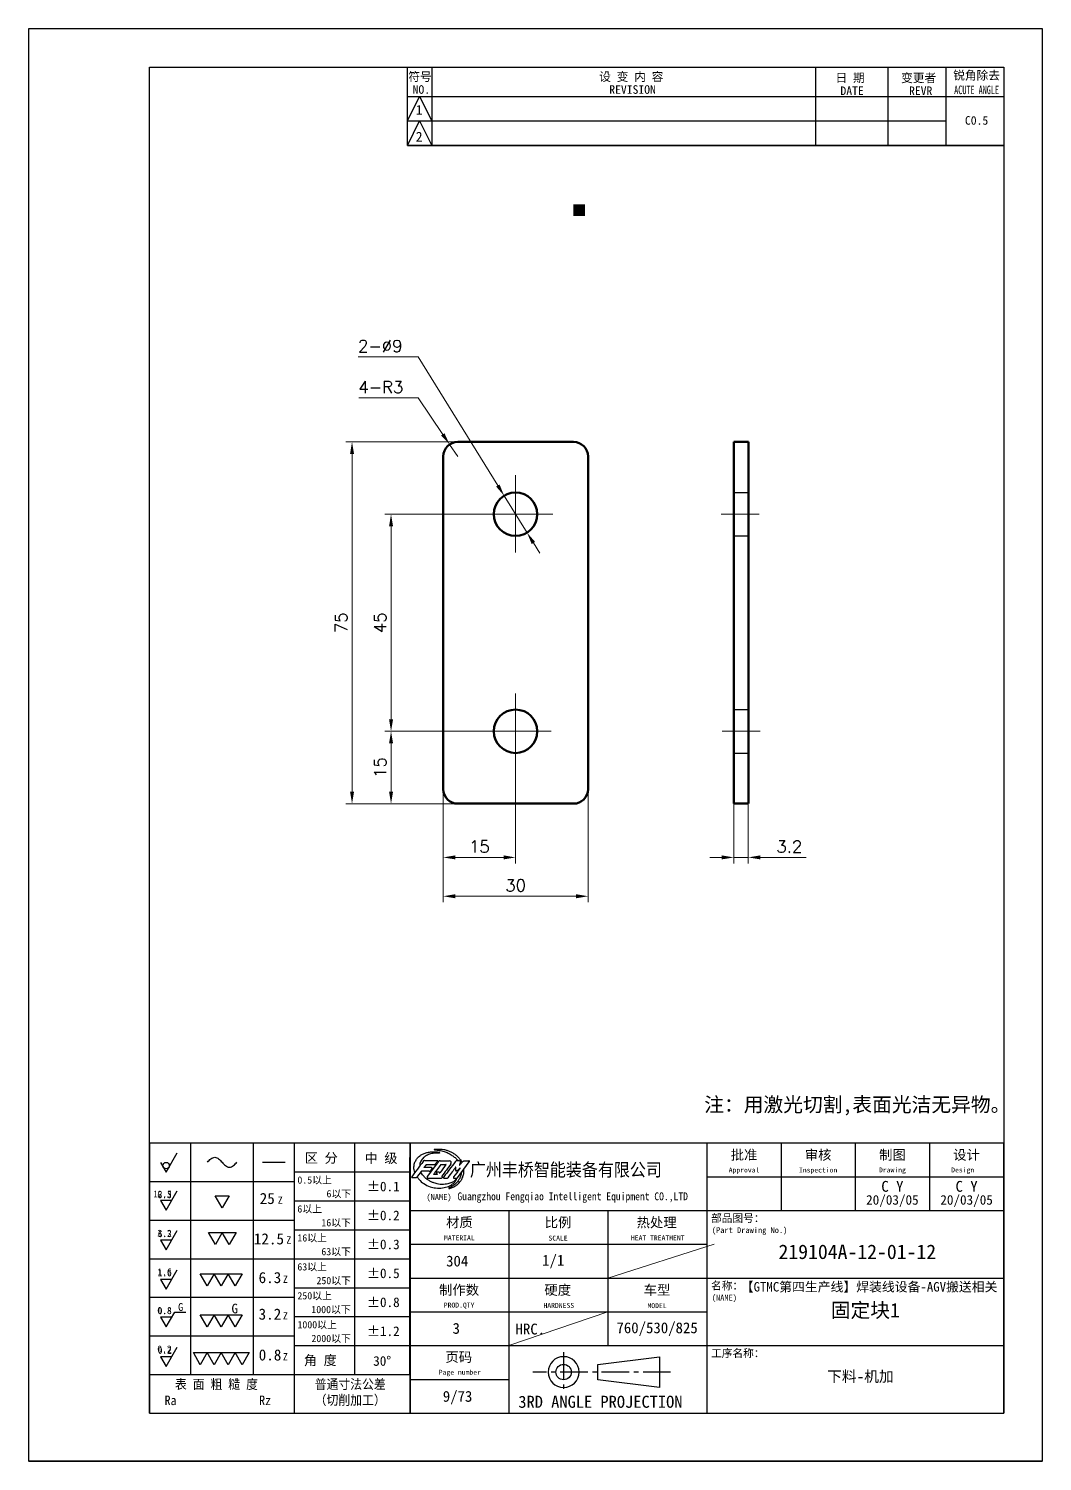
# Model space of a CAD drawing. Header units: millimetres. Extents: x -168473 to -148463, y 295526 to 306160.
# Drawn here: x -166691.9 to -166481.9, y 300077.1 to 300374.1 of the extents above; entities that cross this region are included whole.
import ezdxf
from ezdxf.enums import TextEntityAlignment as Align

# ---------------------------------------------------------------- set-up
doc = ezdxf.new("R2010")
doc.units = ezdxf.units.MM
doc.linetypes.add('CENTER2', pattern=[28.575, 19.05, -3.175, 3.175, -3.175])
doc.linetypes.add('DASHED2', pattern=[9.525, 6.35, -3.175])
for name, color, linetype, lineweight in [('A4', 3, 'Continuous', 20), ('中心线', 2, 'CENTER2', 13), ('尺寸线', 3, 'Continuous', 13), ('文字', 1, 'Continuous', 13), ('粗实线', 7, 'Continuous', 50), ('细实线', 4, 'Continuous', 25), ('虚线', 2, 'DASHED2', 25)]:
    doc.layers.add(name, color=color, linetype=linetype, lineweight=lineweight)
doc.layers.add('MARK', color=7, linetype='Continuous')
doc.styles.add('CH-1', font='')
doc.styles.add('MX_NOTE_STANDARD', font='txt.shx', dxfattribs={"bigfont": 'extfont.shx'})
doc.styles.get("Standard").update_dxf_attribs({"font": 'txt', "bigfont": 'gbcbig.shx'})
doc.styles.get('CH-1').set_extended_font_data('SimSun')
doc.dimstyles.new('副本01', dxfattribs={"dimtxt": 2.5, "dimasz": 2.5, "dimexe": 1.25, "dimexo": 0, "dimgap": 1, "dimtad": 1, "dimdsep": 46, "dimtxsty": 'Standard', "dimcen": 1, "dimclrd": 3, "dimclre": 3, "dimclrt": 1, "dimadec": 1, "dimazin": 2, "dimtfac": 1, "dimtmove": 0, "dimatfit": 3, "dimfxl": 0, "dimtolj": 1, "dimlwd": -1, "dimlwe": -1, "dimarcsym": 0})
doc.dimstyles.new('副本01$3', dxfattribs={"dimtxt": 2.5, "dimasz": 2.5, "dimexe": 1.25, "dimexo": 0, "dimgap": 1, "dimtad": 1, "dimtih": 1, "dimtoh": 1, "dimdsep": 46, "dimtxsty": 'Standard', "dimcen": 1, "dimclrd": 3, "dimclre": 3, "dimclrt": 1, "dimadec": 1, "dimazin": 2, "dimtfac": 1, "dimtmove": 0, "dimatfit": 3, "dimfxl": 0, "dimtolj": 1, "dimlwd": -1, "dimlwe": -1, "dimarcsym": 0})
doc.dimstyles.new('副本01$4', dxfattribs={"dimtxt": 2.5, "dimasz": 2.5, "dimexe": 1.25, "dimexo": 0, "dimgap": 1, "dimtad": 1, "dimtih": 1, "dimtoh": 1, "dimdsep": 46, "dimtxsty": 'Standard', "dimcen": 1, "dimclrd": 3, "dimclre": 3, "dimclrt": 1, "dimadec": 1, "dimazin": 2, "dimtfac": 1, "dimtmove": 0, "dimatfit": 3, "dimfxl": 0, "dimtolj": 1, "dimlwd": -1, "dimlwe": -1, "dimarcsym": 0})

# ---------------------------------------------------------------- blocks, each defined once
blk = doc.blocks.new('A$C0BB32EA6')
for p, q in [((-116.6, -171.23), (-116.6, 125.77)), ((-116.6, 125.77), (93.4, 125.77)), ((93.4, 125.77), (93.4, -171.23)), ((-91.6, 117.77), (85.4, 117.77)), ((-91.6, -161.23), (-91.6, 117.77)), ((-91.6, 101.56), (-91.6, 117.77)), ((-38.15, 101.56), (-38.15, 117.77)), ((-38.15, 117.77), (73.4, 117.77)), ((-38.15, 117.77), (73.4, 117.77)), ((-38.15, 117.77), (73.4, 117.77)), ((-38.15, 117.77), (73.4, 117.77)), ((-33.08, 117.77), (-33.08, 101.56)), ((46.4, 117.77), (46.4, 101.56)), ((46.4, 117.77), (46.4, 101.56)), ((46.4, 117.77), (46.4, 101.56)), ((46.4, 117.77), (46.4, 101.56)), ((46.4, 117.77), (46.4, 101.56)), ((61.4, 117.77), (61.4, 101.56)), ((61.4, 117.77), (61.4, 101.56)), ((61.4, 117.77), (61.4, 101.56)), ((61.4, 117.77), (61.4, 101.56)), ((61.4, 117.77), (61.4, 101.56)), ((73.4, 117.77), (73.4, 101.56)), ((73.4, 117.77), (73.4, 101.56)), ((73.4, 117.77), (73.4, 101.56)), ((73.4, 117.77), (73.4, 101.56)), ((73.4, 117.77), (73.4, 101.56)), ((85.4, 117.77), (85.4, -161.23)), ((-38.15, 106.63), (-35.61, 111.7)), ((-38.15, 111.7), (73.4, 111.7)), ((-38.15, 111.7), (73.4, 111.7)), ((-38.15, 111.7), (73.4, 111.7)), ((-38.15, 111.7), (73.4, 111.7)), ((-35.61, 111.7), (-33.08, 106.63)), ((73.4, 111.7), (85.4, 111.7)), ((73.4, 111.7), (85.4, 111.7)), ((73.4, 111.7), (85.4, 111.7)), ((73.4, 111.7), (85.4, 111.7)), ((-38.15, 101.56), (-35.61, 106.63)), ((-38.15, 106.63), (73.4, 106.63)), ((-38.15, 106.63), (73.4, 106.63)), ((-38.15, 106.63), (73.4, 106.63)), ((-38.15, 106.63), (73.4, 106.63)), ((-35.61, 106.63), (-33.08, 101.56)), ((-38.15, 101.56), (85.4, 101.56)), ((85.4, 101.56), (-38.15, 101.56)), ((-38.15, 101.56), (85.4, 101.56)), ((-38.15, 101.56), (85.4, 101.56)), ((-86.53, -161.23), (85.4, -161.23)), ((93.4, -171.23), (-116.6, -171.23))]:
    blk.add_line(p, q)
at = {"style": 'CH-1'}
for s, height, p in [('符号', 1.775, (-35.53, 115.86)), ('设 变 内 容', 1.775, (8.24, 115.86)), ('日 期', 1.775, (53.57, 115.61)), ('变更者', 1.775, (67.78, 115.61)), ('锐角除去', 1.775, (79.78, 116.14)), ('NO.', 1.775, (-35.25, 113.15)), ('REVISION', 1.775, (8.51, 113.15)), ('DATE', 1.775, (53.99, 112.89)), ('REVR', 1.775, (68.2, 112.89)), ('1', 2.03, (-35.7, 108.92)), ('C0.5', 1.775, (79.78, 106.74)), ('2', 2.03, (-35.7, 103.38))]:
    blk.add_text(s, height=height, dxfattribs=at).set_placement(p, align=Align.MIDDLE)
at = {"style": 'CH-1', "width": 0.7}
blk.add_text('ACUTE ANGLE', height=1.7746, dxfattribs=at).set_placement((79.78, 113.08), align=Align.MIDDLE)
blk = doc.blocks.new('A$C34C2392C')
at = {"linetype": 'CENTER2', "ltscale": 0.3}
for p, q in [((-5.53, 4.13), (-5.53, -4.13)), ((16.64, 0), (-11.88, 0))]:
    blk.add_line(p, q, dxfattribs=at)
for p, q in [((1.54, 1.6), (14.34, 3.2)), ((14.34, 3.2), (14.34, -3.2)), ((1.54, -1.6), (1.54, 1.6)), ((14.34, -3.2), (1.54, -1.6))]:
    blk.add_line(p, q)
for radius in [3.2, 1.6]:
    blk.add_arc((-5.53, 0), radius, 0, 359.9894)
blk = doc.blocks.new('A$C67844AE1')
for p, q in [((-492, 112), (0, 112)), ((-246, 112), (-246, -112)), ((-184.5, 112), (-184.5, 56)), ((-123, 112), (-123, 56)), ((-61.5, 112), (-61.5, 56)), ((0, -112), (0, 112)), ((-246, 84), (0, 84)), ((-492, 68), (-492, -112)), ((-492, 68), (-492, -112)), ((-492, -112), (-492, 68)), ((-492, 68), (-492, -112)), ((-492, 68), (-492, -112)), ((-492, 68), (-492, -112)), ((-492, 68), (-492, -112)), ((-492, 68), (-492, -112)), ((-492, 68), (-492, -112)), ((-492, -112), (-492, 68)), ((-492, 68), (-492, -112)), ((-492, 68), (-492, -112)), ((-492, 68), (-492, -112)), ((-492, 68), (-492, -112)), ((-492, 56), (0, 56)), ((-410, 56), (-410, -112)), ((-328, 56), (-328, -56)), ((-492, 28), (-246, 28)), ((-492, 0), (0, 0)), ((-492, -28), (-246, -28)), ((-492, -56), (0, -56)), ((-492, -84), (-410, -84)), ((-492, -112), (0, -112))]:
    blk.add_line(p, q)
at = {"color": 4, "ltscale": 0.5}
for p, q in [((-468.4, 96.5), (-477.7, 84.1)), ((-467.1, 97.2), (-459.4, 97.2)), ((-451, 97.2), (-453.6, 97.2)), ((-452.7, 83.1), (-442.9, 96.3)), ((-447.5, 97.2), (-443.3, 97.2)), ((-482.7, 88.4), (-486.5, 83.4)), ((-478.7, 93.9), (-480.4, 91.7)), ((-473.8, 90.8), (-475.1, 88.9)), ((-469.3, 85.8), (-472.6, 85.8)), ((-469.2, 85.9), (-470.1, 87.3)), ((-467.8, 87.8), (-469.9, 87.8)), ((-467.8, 87.8), (-467.4, 87.1)), ((-487, 83.1), (-490.1, 83.1)), ((-477, 82.8), (-466, 82.8)), ((-463.8, 82.8), (-461.4, 82.8))]:
    blk.add_line(p, q, dxfattribs=at)
for centre, radius, start, end in [((-480, 96.4), 1.09, 90, 143.2146), ((-469.2, 97.2), 0.219, 322.847, 90), ((-467.1, 95.6), 1.64, 90, 143.1791), ((-459.4, 95.6), 1.64, 323.504, 90), ((-453.6, 96.7), 0.547, 90, 142.7605), ((-443.3, 96.6), 0.547, 323.5154, 90), ((-490.1, 83.7), 0.547, 143.2146, 270), ((-487, 83.7), 0.547, 270, 322.7804), ((-482.3, 88.1), 0.547, 90, 142.7804), ((-480.4, 91.7), 0.0547, 142.9576, 270), ((-478.7, 93.9), 0.0547, 90, 142.9576), ((-477, 83.6), 0.821, 143.1791, 270), ((-472.6, 85.8), 0.0547, 143.2802, 270), ((-471.7, 94.5), 0.547, 270, 322.847), ((-469.3, 85.8), 0.0547, 270, 30.8735), ((-467.4, 87.1), 0.0547, 209.8404, 323.8117), ((-466.4, 94.1), 0.0547, 90, 143.2802), ((-463.8, 83.4), 0.547, 142.7605, 270), ((-462.2, 94.1), 0.0547, 323.8117, 90), ((-455.8, 83.1), 0.274, 143.387, 270), ((-454.1, 91.8), 0.137, 354.5829, 143.4402), ((-450.5, 90.9), 0.137, 323.3038, 127.2693), ((-461.4, 83.6), 0.821, 270, 323.3415), ((-453.1, 83.4), 0.547, 270, 323.5154)]:
    blk.add_arc(centre, radius, start, end, dxfattribs=at)
at = {"color": 3, "ltscale": 0.5}
for points, knots in [([(-471.9, 106.8), (-471.9, 106.8), (-471.9, 106.9), (-471.1, 106.9), (-470.1, 107), (-468.3, 106.9), (-466.3, 106.9), (-463.9, 106.7), (-461.4, 105.9), (-458.9, 105.1), (-456.8, 104), (-455, 102.8), (-453.4, 101.6), (-451.6, 99.9), (-450.3, 98.1), (-449.4, 96.7), (-449.1, 95.9), (-449, 95.7)], [0, 0, 0, 0, 0.013513, 0.041806, 0.340693, 0.661167, 1.001786, 1.450195, 1.93793, 2.441413, 2.919246, 3.201062, 3.624217, 4.053268, 4.510623, 4.853859, 4.962074, 4.962074, 4.962074, 4.962074]), ([(-488, 87.4), (-488.3, 88.2), (-488.6, 89.5), (-488.8, 91.4), (-488.7, 93), (-488.5, 94.5), (-488, 95.9), (-487.3, 97.3), (-486.5, 98.5), (-485.6, 99.9), (-484.1, 101.2), (-482.1, 102.5), (-479.6, 103.7), (-476.6, 104.5), (-473.5, 104.7), (-470.8, 104.7), (-469, 104.5), (-468.1, 104.3), (-467.6, 104.2), (-467.4, 104.1), (-467.4, 103.8), (-467.5, 103.6), (-467.7, 103.6), (-467.8, 103.6)], [0.033361, 0.033361, 0.033361, 0.033361, 0.471833, 0.793856, 1.06763, 1.327784, 1.632518, 1.904259, 2.171672, 2.434164, 2.811787, 3.221221, 3.771763, 4.287691, 4.918993, 5.487196, 5.736969, 5.935719, 6.004988, 6.011363, 6.068145, 6.111246, 6.151841, 6.151841, 6.151841, 6.151841]), ([(-467.8, 103.6), (-468.7, 103.6), (-471.1, 103.6), (-474.8, 103.2), (-478.3, 101.8), (-481.1, 99.8), (-483, 97.3), (-484, 94.8), (-484, 93.4), (-483.9, 92.9)], [0, 0, 0, 0, 0.511401, 1.333961, 2.006207, 2.544799, 3.201133, 3.690752, 3.982461, 3.982461, 3.982461, 3.982461]), ([(-486.1, 83.9), (-485.6, 83.2), (-484.1, 81), (-480.4, 78), (-475.7, 75.7), (-470.4, 74.5), (-465.2, 74.6), (-460.4, 75.6), (-456.8, 77.7), (-454.7, 79.8), (-453.7, 81.1), (-453.4, 81.9), (-453.8, 82), (-453.8, 81.9), (-453.9, 81.8)], [0.008574, 0.008574, 0.008574, 0.008574, 0.511088, 1.461558, 2.551285, 3.372869, 4.408758, 5.360341, 6.07413, 6.646139, 6.965728, 7.014048, 7.055407, 7.097199, 7.097199, 7.097199, 7.097199]), ([(-453.9, 81.8), (-454.2, 81.5), (-455.1, 80.3), (-457.5, 79.1), (-460.3, 78.2), (-463.1, 77.6), (-465.7, 77.6), (-468.2, 77.7), (-470.3, 78.3), (-472.4, 78.9), (-474.6, 79.8), (-476.8, 81.1), (-479, 82.6), (-480.7, 84.6), (-482.1, 86.3), (-482.8, 87.5), (-483, 88)], [0, 0, 0, 0, 0.227272, 0.804496, 1.430419, 1.862632, 2.367125, 2.88024, 3.204387, 3.579335, 4.036384, 4.516387, 4.985288, 5.507707, 5.907232, 6.223175, 6.223175, 6.223175, 6.223175]), ([(-449.4, 87.5), (-449.5, 86.9), (-449.6, 86.1), (-449.9, 84.8), (-450.4, 83.8), (-450.8, 82.6), (-451.5, 81.6), (-452.2, 80.2), (-453.2, 79.2), (-454.3, 78), (-455.6, 77.1), (-457, 76.1), (-458.4, 75.4), (-459.2, 74.9), (-459.9, 74.7), (-459.9, 74.2), (-459.7, 74.2), (-459.5, 74.2)], [0.004933, 0.004933, 0.004933, 0.004933, 0.333622, 0.498315, 0.724349, 0.934741, 1.17012, 1.401267, 1.780901, 1.94954, 2.292483, 2.648069, 2.865789, 3.139575, 3.199954, 3.253921, 3.331828, 3.331828, 3.331828, 3.331828]), ([(-459.5, 74.2), (-459.1, 74.3), (-457.8, 74.6), (-455.9, 75.5), (-453.8, 76.8), (-452, 78), (-450.5, 79.8), (-449.2, 81.6), (-448.2, 83.9), (-447.3, 86.8), (-447.3, 89.1), (-447.3, 90.4)], [0, 0, 0, 0, 0.196818, 0.752706, 1.133972, 1.558354, 1.94217, 2.414014, 2.774875, 3.316286, 4.02771, 4.02771, 4.02771, 4.02771])]:
    blk.add_open_spline(points, degree=3, knots=knots, dxfattribs=at)
at = {"color": 4, "ltscale": 0.5}
for points, knots in [([(-480.8, 97), (-480.9, 96.9), (-481, 96.8), (-481.1, 96.7), (-484.3, 92.4), (-487.4, 88.2), (-490.6, 84)], [-0.084236, -0.084236, -0.084236, -0.084236, 0, 0, 0, 2.885251, 2.885251, 2.885251, 2.885251]), ([(-480, 97.5), (-479.8, 97.5), (-479.7, 97.5), (-479.5, 97.5), (-479.5, 97.5), (-479.5, 97.5), (-479.5, 97.5), (-476.4, 97.5), (-473.2, 97.5), (-470.1, 97.5), (-470.1, 97.5), (-470.1, 97.5), (-470.1, 97.5), (-469.8, 97.5), (-469.5, 97.5), (-469.2, 97.5)], [-0.077734, -0.077734, -0.077734, -0.077734, 0, 0, 0, 0, 0, 0, 1.729211, 1.729211, 1.729211, 1.729211, 1.729211, 1.729211, 1.885805, 1.885805, 1.885805, 1.885805]), ([(-469, 97.1), (-469.2, 96.9), (-469.4, 96.7), (-469.5, 96.5), (-469.5, 96.5), (-469.5, 96.5), (-469.5, 96.5), (-470, 95.8), (-470.6, 95.1), (-471.1, 94.4), (-471.1, 94.4), (-471.1, 94.4), (-471.1, 94.4), (-471.2, 94.3), (-471.2, 94.3), (-471.3, 94.2)], [-0.1423966, -0.1423966, -0.1423966, -0.1423966, 0, 0, 0, 0, 0, 0, 0.4822707, 0.4822707, 0.4822707, 0.4822707, 0.4822707, 0.4822707, 0.529029, 0.529029, 0.529029, 0.529029]), ([(-454.1, 97), (-454.2, 96.8), (-454.4, 96.6), (-454.5, 96.4), (-457.7, 92.2), (-460.8, 88.1), (-464, 84), (-464, 83.9), (-464.1, 83.8), (-464.2, 83.7)], [-0.140102, -0.140102, -0.140102, -0.140102, 0, 0, 0, 2.844058, 2.844058, 2.844058, 2.913465, 2.913465, 2.913465, 2.913465]), ([(-451, 97.2), (-451, 97.2), (-450.8, 97.2), (-450.4, 97), (-450.2, 96.5), (-450.3, 95.9), (-450.5, 95.2), (-450.8, 94.5), (-451, 94), (-451.1, 93.7), (-451.1, 93.6), (-451, 93.6), (-450.8, 93.6), (-450.5, 94), (-450, 94.6), (-449.2, 95.5), (-448.6, 96.3), (-448, 96.8), (-447.7, 97.1), (-447.5, 97.2)], [0, 0, 0, 0, 0.047379, 0.11361, 0.198731, 0.32589, 0.467244, 0.599055, 0.733672, 0.758899, 0.77069, 0.790267, 0.820293, 0.867992, 1.054564, 1.278066, 1.476304, 1.62487, 1.711224, 1.711224, 1.711224, 1.711224]), ([(-471.7, 94), (-471.7, 94), (-471.7, 94), (-471.8, 94), (-471.8, 94), (-471.8, 94), (-471.8, 94), (-474.1, 94), (-476.4, 94), (-478.7, 94)], [-0.012966, -0.012966, -0.012966, -0.012966, 0, 0, 0, 0, 0, 0, 1.257183, 1.257183, 1.257183, 1.257183]), ([(-469.9, 87.8), (-470, 87.8), (-470, 87.8), (-470.1, 87.7), (-470.2, 87.7), (-470.2, 87.6), (-470.2, 87.5), (-470.1, 87.4), (-470.1, 87.3), (-470.1, 87.3)], [0, 0, 0, 0, 0.0189462, 0.0330559, 0.0436533, 0.0575788, 0.0766083, 0.0956988, 0.1082528, 0.1082528, 0.1082528, 0.1082528]), ([(-456, 83.3), (-455.9, 83.5), (-455.7, 83.7), (-455.6, 83.9), (-455.6, 83.9), (-455.6, 83.9), (-455.6, 83.9), (-453.8, 86.2), (-452.1, 88.5), (-450.4, 90.9)], [-0.132838, -0.132838, -0.132838, -0.132838, 0, 0, 0, 0, 0, 0, 1.591518, 1.591518, 1.591518, 1.591518])]:
    blk.add_open_spline(points, degree=3, knots=knots, dxfattribs=at)
at = {"color": 3, "ltscale": 0.5}
blk.add_spline([(-471.9, 106.8), (-471.8, 106.5), (-471.3, 106.3), (-470, 106.2), (-468.7, 106), (-466.8, 105.7), (-464.7, 105.2), (-462.9, 104.7), (-461.1, 104), (-459.4, 103.1), (-457.9, 102.2), (-455.3, 100.3), (-454.1, 99.3), (-453.6, 98.7), (-452.3, 97.2)], degree=3, dxfattribs=at)
at = {"color": 4, "ltscale": 0.5}
for points in [[(-476, 88.6), (-478.1, 88.6), (-480.2, 88.6), (-482.3, 88.6)], [(-474.4, 91.6), (-476.4, 91.6), (-478.4, 91.6), (-480.4, 91.6)], [(-466.4, 94.2), (-468.5, 91.4), (-470.5, 88.6), (-472.6, 85.9)], [(-462.2, 94.1), (-463.9, 91.8), (-465.6, 89.4), (-467.3, 87.1)], [(-466.4, 94.2), (-465, 94.2), (-463.6, 94.2), (-462.2, 94.2)], [(-458.1, 94.6), (-460.6, 91.2), (-463.1, 87.8), (-465.6, 84.4)], [(-454.2, 91.9), (-456, 89.4), (-457.9, 86.9), (-460.7, 83.1)], [(-454.1, 89.6), (-454.1, 90.3), (-454, 91.1), (-453.9, 91.8)], [(-453.1, 89.1), (-452.3, 89.7), (-451.4, 90.4), (-450.6, 91.1)], [(-455.8, 82.9), (-454.9, 82.9), (-454, 82.9), (-453.1, 82.9)]]:
    blk.add_open_spline(points, degree=3, dxfattribs=at)
for points in [[(-476, 88.6), (-475.6, 88.6), (-475.4, 88.7), (-475.3, 88.7), (-475.1, 88.9)], [(-473.8, 90.8), (-473.7, 91), (-473.7, 91.2), (-473.8, 91.4), (-474, 91.5), (-474.2, 91.6), (-474.4, 91.6)], [(-465.6, 84.4), (-465.6, 84.3), (-465.6, 84.2), (-465.5, 84), (-465.4, 83.8), (-465.2, 83.4), (-465.1, 83.3), (-465.1, 83.1), (-465.4, 83), (-465.7, 82.9), (-466, 82.8)], [(-454.1, 89.6), (-454.2, 89.2), (-454.1, 89), (-454, 88.8), (-453.8, 88.8), (-453.6, 88.8), (-453.4, 88.9), (-453.1, 89.1)]]:
    blk.add_spline(points, degree=3, dxfattribs=at)
at = {"layer": '细实线', "color": 0, "linetype": 'Continuous'}
for p, q in [((-492, 112), (-492, 56)), ((-492, 68), (-492, -112)), ((-492, 68), (-492, -112)), ((-492, 68), (-492, -112))]:
    blk.add_line(p, q, dxfattribs=at)
at = {"lineweight": 35, "xscale": 4, "yscale": 4, "zscale": 4}
blk.add_blockref('A$C34C2392C', (-342.6, -78), dxfattribs=at)
at = {"style": 'CH-1'}
for s, height, p in [('批准', 8.11, (-215.2, 102.3)), ('审核', 8.11, (-153.8, 102.3)), ('制图', 8.11, (-92.2, 102.3)), ('设计', 8.11, (-30.8, 102.3)), ('Approval', 4.06, (-215.2, 89.1)), ('Inspection', 4.06, (-153.8, 89.1)), ('Drawing', 4.06, (-92.2, 89.1)), ('Design  ', 4.06, (-30.8, 89.1)), ('比例', 8.11, (-369.3, 46.3)), ('MATERIAL', 4.06, (-451.1, 33.3)), ('SCALE', 4.06, (-369.3, 33.1)), ('制作数', 8.11, (-451.3, -9.7)), ('车型', 8.11, (-287.3, -9.7)), ('PROD.QTY', 4.06, (-451.3, -22.9)), ('MODEL', 4.06, (-287.3, -22.9)), ('3RD ANGLE PROJECTION', 10, (-334.2, -102.6))]:
    blk.add_text(s, height=height, dxfattribs=at).set_placement(p, align=Align.MIDDLE)
at = {"lineweight": 35, "style": 'CH-1'}
for s, height, p in [('(NAME)', 4.87, (-478.4, 64.7)), ('部品图号：', 6.49, (-242.5, 46.4)), ('(Part Drawing No.)', 4.868, (-241.9, 37.3)), ('名称：', 6.49, (-242.5, -9.6)), ('(NAME)', 4.87, (-241.9, -18.7)), ('工序名称：', 6.49, (-242.5, -65.6))]:
    blk.add_text(s, height=height, dxfattribs=at).set_placement(p)
at = {"style": 'CH-1'}
blk.add_text('材质', height=8.11, dxfattribs=at).set_placement((-462.1, 42.2))
at = {"lineweight": 35, "style": 'CH-1'}
for s, height, p in [('热处理', 8.11, (-287.6, 46.3)), ('HEAT TREATMENT', 4.055, (-286.7, 33.3)), ('硬度', 8.11, (-369.6, -9.7)), ('HARDNESS', 4.06, (-368.7, -22.7)), ('HRC.', 9, (-392.3, -42.3, -1000.3)), ('页码', 8.11, (-451.6, -65.7)), ('Page number', 4.055, (-450.7, -78.7))]:
    blk.add_text(s, height=height, dxfattribs=at).set_placement(p, align=Align.MIDDLE)
at = {"layer": 'MARK', "style": 'CH-1', "width": 0.9}
blk.add_text('广州丰桥智能装备有限公司', height=10.8, dxfattribs=at).set_placement((-442.4, 84.4))
at = {"layer": 'MARK', "insert": (-452.7, 71), "char_height": 6.5, "width": 556.951, "attachment_point": 1, "style": 'CH-1'}
blk.add_mtext('{\\W0.9;Guangzhou Fengqiao Intelligent Equipment CO.,LTD}', dxfattribs=at)
blk = doc.blocks.new('A$C32AF00EF')
for p, q in [((0, 0), (2.89, 5)), ((-1.44, 2.5), (0, 0))]:
    blk.add_line(p, q)
blk.add_circle((0, 1.67), 0.833)
blk = doc.blocks.new('A$C553B2148')
for p, q in [((1.44, 0), (-1.44, 0)), ((-1.44, 0), (0, -2.5)), ((0, -2.5), (2.89, 2.5))]:
    blk.add_line(p, q)
at = {"style": 'MX_NOTE_STANDARD'}
blk.add_attdef('12.5', text='', height=1.75, dxfattribs=at).set_placement((1.44, 0.28), align=Align.BOTTOM_RIGHT)
blk = doc.blocks.new('A$C1377093C')
for p, q in [((0, 0), (-1.44, 2.5)), ((-1.44, 2.5), (1.44, 2.5)), ((1.44, 2.5), (0, 0))]:
    blk.add_line(p, q)
blk = doc.blocks.new('A$C6D2D6B6B')
for p, q in [((0, 0), (-1.44, 2.5)), ((-1.44, 2.5), (1.44, 2.5)), ((1.44, 2.5), (0, 0)), ((1.44, 2.5), (4.33, 2.5)), ((2.89, 0), (1.44, 2.5)), ((4.33, 2.5), (2.89, 0))]:
    blk.add_line(p, q)
blk = doc.blocks.new('A$C62DD302B')
for p, q in [((-2.89, 0), (-4.33, 2.5)), ((-4.33, 2.5), (-1.44, 2.5)), ((-1.44, 2.5), (-2.89, 0)), ((-1.44, 2.5), (1.44, 2.5)), ((0, 0), (-1.44, 2.5)), ((1.44, 2.5), (0, 0)), ((2.89, 0), (1.44, 2.5)), ((1.44, 2.5), (4.33, 2.5)), ((4.33, 2.5), (2.89, 0))]:
    blk.add_line(p, q)
blk = doc.blocks.new('A$C077E39D2')
for p, q in [((-4.33, -2.5), (-5.77, 0)), ((-5.77, 0), (-2.89, 0)), ((-2.89, 0), (-4.33, -2.5)), ((-2.89, 0), (0, 0)), ((-1.44, -2.5), (-2.89, 0)), ((0, 0), (-1.44, -2.5)), ((1.44, -2.5), (0, 0)), ((0, 0), (2.89, 0)), ((2.89, 0), (1.44, -2.5)), ((4.33, -2.5), (2.89, 0)), ((2.89, 0), (5.77, 0)), ((5.77, 0), (4.33, -2.5))]:
    blk.add_line(p, q)
blk = doc.blocks.new('A$C09D43E00')
for p, q in [((0, 0), (1.78, 3.08)), ((1.78, 3.08), (4.07, 3.08)), ((1.15, 2), (-1.15, 2)), ((-1.15, 2), (0, 0))]:
    blk.add_line(p, q)
at = {"style": 'MX_NOTE_STANDARD'}
blk.add_attdef('12.5', text='', height=1.4, dxfattribs=at).set_placement((1.15, 2.22), align=Align.BOTTOM_RIGHT)
at = {"layer": '细实线', "color": 0, "style": 'CH-1'}
blk.add_text('G', height=1.6, dxfattribs=at).set_placement((2.47, 3.33))
blk = doc.blocks.new('A$C339E5D7D')
for p, q in [((-2.89, 0), (-4.33, 2.5)), ((-4.33, 2.5), (-1.44, 2.5)), ((-1.44, 2.5), (-2.89, 0)), ((-1.44, 2.5), (1.44, 2.5)), ((0, 0), (-1.44, 2.5)), ((1.44, 2.5), (0, 0)), ((2.89, 0), (1.44, 2.5)), ((1.44, 2.5), (4.33, 2.5)), ((4.33, 2.5), (2.89, 0))]:
    blk.add_line(p, q)
at = {"layer": '细实线', "color": 0, "style": 'CH-1'}
blk.add_text('G', height=2, dxfattribs=at).set_placement((2.13, 2.81))
blk = doc.blocks.new('54')
for p, q in [((5360.79, 6053.19), (5468.79, 6053.19)), ((5468.79, 6047.19), (5468.79, 5957.19)), ((5468.79, 6047.19), (5468.79, 5957.19)), ((5468.79, 5957.19), (5468.79, 6047.19)), ((5468.79, 6047.19), (5468.79, 5957.19)), ((5468.79, 6047.19), (5468.79, 5957.19)), ((5468.79, 6047.19), (5468.79, 5957.19)), ((5468.79, 6047.19), (5468.79, 5957.19)), ((5468.79, 6047.19), (5468.79, 5957.19)), ((5468.79, 6047.19), (5468.79, 5957.19)), ((5468.79, 5957.19), (5468.79, 6047.19)), ((5468.79, 6047.19), (5468.79, 5957.19)), ((5468.79, 6047.19), (5468.79, 5957.19)), ((5468.79, 6047.19), (5468.79, 5957.19)), ((5468.79, 6047.19), (5468.79, 5957.19))]:
    blk.add_line(p, q)
at = {"layer": '细实线', "color": 0, "linetype": 'Continuous'}
for p, q in [((5360.79, 6053.19), (5360.79, 5941.19)), ((5377.79, 6053.19), (5377.79, 5957.19)), ((5403.79, 6053.19), (5403.79, 5957.19)), ((5420.79, 6053.19), (5420.79, 5941.19)), ((5445.79, 6053.19), (5445.79, 5957.19)), ((5468.79, 6053.19), (5468.79, 5941.19)), ((5468.79, 6047.19), (5468.79, 5957.19)), ((5468.79, 6047.19), (5468.79, 5957.19)), ((5468.79, 6047.19), (5468.79, 5957.19)), ((5407.7, 6045.29), (5417.04, 6045.29)), ((5420.79, 6041.19), (5468.79, 6041.19)), ((5360.79, 6037.19), (5420.79, 6037.19)), ((5420.79, 6029.19), (5468.79, 6029.19)), ((5360.79, 6021.19), (5420.79, 6021.19)), ((5420.79, 6017.19), (5468.79, 6017.19)), ((5360.79, 6005.19), (5420.79, 6005.19)), ((5420.79, 6005.19), (5468.79, 6005.19)), ((5360.79, 5989.19), (5420.79, 5989.19)), ((5420.79, 5993.19), (5468.79, 5993.19)), ((5420.79, 5981.19), (5468.79, 5981.19)), ((5360.79, 5973.19), (5420.79, 5973.19)), ((5420.79, 5969.19), (5468.79, 5969.19)), ((5360.79, 5957.19), (5468.79, 5957.19)), ((5360.79, 5957.19), (5468.79, 5957.19)), ((5360.79, 5941.19), (5468.79, 5941.19))]:
    blk.add_line(p, q, dxfattribs=at)
at = {"layer": '细实线', "color": 0, "linetype": 'Continuous', "start_tangent": (0.606347, 0.7952), "end_tangent": (0.584547, 0.81136)}
blk.add_spline([(5384.88, 6045.23), (5386.3, 6046.61), (5387.98, 6047.24), (5389.51, 6046.59), (5390.93, 6045.19), (5392.37, 6043.78), (5393.91, 6043.13), (5395.61, 6043.82), (5397.01, 6045.27)], degree=3, dxfattribs=at)
for name, p, xscale, yscale, zscale in [('A$C32AF00EF', (5367.73, 6041.13), 1.600000000000364, 1.600000000000364, 1.600000000000364), ('A$C1377093C', (5390.94, 6026.26), 2, 2, 2), ('A$C6D2D6B6B', (5388.15, 6011.08), 2, 2, 2), ('A$C62DD302B', (5390.57, 5993.94), 2, 2, 2), ('A$C077E39D2', (5390.57, 5966.26), 2, 2, 2)]:
    blk.add_blockref(name, p, dxfattribs=dict(xscale=xscale, yscale=yscale, zscale=zscale))
ref = blk.add_blockref('A$C553B2148', (5367.73, 6029.35), dxfattribs=dict(xscale=1.600000000000364, yscale=1.600000000000364, zscale=1.600000000000364))
ref.add_attrib('12.5', '12.5', dxfattribs={"height": 2.8, "style": 'CH-1'}).set_placement((5370.04, 6029.8), align=Align.BOTTOM_RIGHT)
ref = blk.add_blockref('A$C553B2148', (5367.73, 6012.86), dxfattribs=dict(xscale=1.600000000000364, yscale=1.600000000000364, zscale=1.600000000000364))
ref.add_attrib('12.5', '6.3', dxfattribs={"height": 2.8, "style": 'CH-1'}).set_placement((5370.04, 6013.31), align=Align.BOTTOM_RIGHT)
ref = blk.add_blockref('A$C553B2148', (5367.73, 5996.56), dxfattribs=dict(xscale=1.600000000000364, yscale=1.600000000000364, zscale=1.600000000000364))
ref.add_attrib('12.5', '1.6', dxfattribs={"height": 2.8, "style": 'CH-1'}).set_placement((5370.04, 5997.01), align=Align.BOTTOM_RIGHT)
at = {"lineweight": 35}
ref = blk.add_blockref('A$C09D43E00', (5367.73, 5976.92), dxfattribs=dict(at, xscale=2, yscale=2, zscale=2))
ref.add_attrib('12.5', '0.8', dxfattribs={"height": 2.8, "style": 'CH-1'}).set_placement((5370.04, 5981.37), align=Align.BOTTOM_RIGHT)
at = {"lineweight": 35, "xscale": 2, "yscale": 2, "zscale": 2}
blk.add_blockref('A$C339E5D7D', (5390.57, 5976.92), dxfattribs=at)
ref = blk.add_blockref('A$C553B2148', (5367.73, 5964.47), dxfattribs=dict(xscale=1.600000000000364, yscale=1.600000000000364, zscale=1.600000000000364))
ref.add_attrib('12.5', '0.2', dxfattribs={"height": 2.8, "style": 'CH-1'}).set_placement((5370.04, 5964.92), align=Align.BOTTOM_RIGHT)
at = {"style": 'CH-1', "width": 0.9}
for s, p in [('表 面 粗 糙 度', (5388.59, 5953.25)), ('普通寸法公差', (5444.02, 5953.25)), ('Ra              Rz', (5389.17, 5946.45)), ('（切削加工）', (5444.02, 5946.67))]:
    blk.add_text(s, height=4, dxfattribs=at).set_placement(p, align=Align.MIDDLE)
at = {"layer": '细实线', "color": 0, "style": 'CH-1'}
for s, height, p in [('区 分', 4, (5432.03, 6046.97)), ('中 级', 4, (5456.79, 6046.97)), ('0.5以上', 3, (5429.3, 6037.89)), ('6以下', 3, (5439.3, 6032.14)), ('6以上', 3, (5427.22, 6025.89)), ('16以下', 3, (5438.2, 6020.14)), ('16以上', 3, (5428.26, 6013.89)), ('63以下', 3, (5438.2, 6008.14)), ('63以上', 3, (5428.26, 6001.89)), ('250以下', 3, (5437.19, 5996.14)), ('250以上', 3, (5429.3, 5989.89)), ('1000以下', 3, (5436.08, 5984.14)), ('1000以上', 3, (5430.33, 5977.89)), ('2000以下', 3, (5436.13, 5972.14)), ('角 度', 4, (5431.63, 5963.15))]:
    blk.add_text(s, height=height, dxfattribs=at).set_placement(p, align=Align.MIDDLE)
for s, height, p in [('%%P0.1', 4, (5450.91, 6033.15)), ('6.3', 2.944, (5364.07, 6030.28)), ('25', 4.6, (5406.51, 6027.88)), ('Z', 3, (5414, 6027.96)), ('%%P0.2', 4, (5450.91, 6021.15)), ('3.2', 2.944, (5364.07, 6014.28)), ('12.5', 4.6, (5404.08, 6011.13)), ('Z', 3, (5417.58, 6011.47)), ('%%P0.3', 4, (5450.91, 6009.15)), ('1.6', 2.944, (5364.07, 5998.28)), ('6.3', 4.6, (5406.05, 5995.09)), ('%%P0.5', 4, (5450.91, 5997.15)), ('Z', 3, (5416.15, 5995.17)), ('%%P0.8', 4, (5450.91, 5985.15)), ('0.8', 2.944, (5364.07, 5982.28)), ('3.2', 4.6, (5406.05, 5979.93)), ('Z', 3, (5416.15, 5980.01)), ('%%P1.2', 4, (5450.91, 5973.15)), ('0.2', 2.944, (5364.07, 5966.28)), ('0.8', 4.6, (5406.1, 5963)), ('Z', 3, (5416.15, 5963.08)), ('30°', 4, (5453.55, 5960.81))]:
    blk.add_text(s, height=height, dxfattribs=at).set_placement(p)
blk = doc.blocks.new('*D7280')
at = {"layer": 'Defpoints', "color": 0}
for p in [(-166591, 300228.48), (-166606, 300216.48), (-166606, 300202.34)]:
    blk.add_point(p, dxfattribs=at)
at = {"layer": '尺寸线', "color": 3}
for p, q in [((-166591, 300228.48), (-166591, 300201.09)), ((-166606, 300216.48), (-166606, 300201.09)), ((-166593.5, 300202.34), (-166603.5, 300202.34))]:
    blk.add_line(p, q, dxfattribs=at)
for points in [[(-166603.5, 300202.76), (-166603.5, 300201.93), (-166606, 300202.34)], [(-166593.5, 300202.76), (-166593.5, 300201.93), (-166591, 300202.34)]]:
    blk.add_solid(points, dxfattribs=at)
at = {"layer": '尺寸线', "color": 1, "insert": (-166598.5, 300204.59), "char_height": 2.5, "attachment_point": 5}
blk.add_mtext('\\A1;15', dxfattribs=at)
blk = doc.blocks.new('*D7281')
at = {"layer": 'Defpoints', "color": 0}
for p in [(-166606, 300216.48), (-166576, 300216.48), (-166606, 300194.29)]:
    blk.add_point(p, dxfattribs=at)
at = {"layer": '尺寸线', "color": 3}
for p, q in [((-166606, 300216.48), (-166606, 300193.04)), ((-166576, 300216.48), (-166576, 300193.04)), ((-166578.5, 300194.29), (-166603.5, 300194.29))]:
    blk.add_line(p, q, dxfattribs=at)
for points in [[(-166603.5, 300194.71), (-166603.5, 300193.87), (-166606, 300194.29)], [(-166578.5, 300194.71), (-166578.5, 300193.87), (-166576, 300194.29)]]:
    blk.add_solid(points, dxfattribs=at)
at = {"layer": '尺寸线', "color": 1, "insert": (-166591, 300196.54), "char_height": 2.5, "attachment_point": 5}
blk.add_mtext('\\A1;30', dxfattribs=at)
blk = doc.blocks.new('*D7282')
at = {"layer": 'Defpoints', "color": 0}
for p in [(-166616.81, 300228.48), (-166591, 300228.48), (-166603, 300213.48)]:
    blk.add_point(p, dxfattribs=at)
at = {"layer": '尺寸线', "color": 3}
for p, q in [((-166591, 300228.48), (-166618.06, 300228.48)), ((-166616.81, 300215.98), (-166616.81, 300225.98)), ((-166603, 300213.48), (-166618.06, 300213.48))]:
    blk.add_line(p, q, dxfattribs=at)
for points in [[(-166617.22, 300225.98), (-166616.39, 300225.98), (-166616.81, 300228.48)], [(-166617.22, 300215.98), (-166616.39, 300215.98), (-166616.81, 300213.48)]]:
    blk.add_solid(points, dxfattribs=at)
at = {"layer": '尺寸线', "color": 1, "insert": (-166619.06, 300220.98), "char_height": 2.5, "attachment_point": 5, "rotation": 90}
blk.add_mtext('\\A1;15', dxfattribs=at)
blk = doc.blocks.new('*D7283')
at = {"layer": 'Defpoints', "color": 0}
for p in [(-166616.81, 300273.48), (-166591, 300273.48), (-166591, 300228.48)]:
    blk.add_point(p, dxfattribs=at)
at = {"layer": '尺寸线', "color": 3}
for p, q in [((-166591, 300273.48), (-166618.06, 300273.48)), ((-166616.81, 300230.98), (-166616.81, 300270.98)), ((-166591, 300228.48), (-166618.06, 300228.48))]:
    blk.add_line(p, q, dxfattribs=at)
for points in [[(-166617.22, 300270.98), (-166616.39, 300270.98), (-166616.81, 300273.48)], [(-166617.22, 300230.98), (-166616.39, 300230.98), (-166616.81, 300228.48)]]:
    blk.add_solid(points, dxfattribs=at)
at = {"layer": '尺寸线', "color": 1, "insert": (-166619.06, 300250.98), "char_height": 2.5, "attachment_point": 5, "rotation": 90}
blk.add_mtext('\\A1;45', dxfattribs=at)
blk = doc.blocks.new('*D7284')
at = {"layer": 'Defpoints', "color": 0}
for p in [(-166624.89, 300288.48), (-166603, 300288.48), (-166603, 300213.48)]:
    blk.add_point(p, dxfattribs=at)
at = {"layer": '尺寸线', "color": 3}
for p, q in [((-166603, 300288.48), (-166626.14, 300288.48)), ((-166624.89, 300215.98), (-166624.89, 300285.98)), ((-166603, 300213.48), (-166626.14, 300213.48))]:
    blk.add_line(p, q, dxfattribs=at)
for points in [[(-166625.3, 300285.98), (-166624.47, 300285.98), (-166624.89, 300288.48)], [(-166625.3, 300215.98), (-166624.47, 300215.98), (-166624.89, 300213.48)]]:
    blk.add_solid(points, dxfattribs=at)
at = {"layer": '尺寸线', "color": 1, "insert": (-166627.14, 300250.98), "char_height": 2.5, "attachment_point": 5, "rotation": 90}
blk.add_mtext('\\A1;75', dxfattribs=at)
blk = doc.blocks.new('*D7285')
at = {"layer": 'Defpoints', "color": 0}
for p in [(-166545.79, 300213.48), (-166542.79, 300213.48), (-166542.79, 300202.34)]:
    blk.add_point(p, dxfattribs=at)
at = {"layer": '尺寸线', "color": 3}
for p, q in [((-166545.79, 300213.48), (-166545.79, 300201.09)), ((-166542.79, 300213.48), (-166542.79, 300201.09)), ((-166548.29, 300202.34), (-166550.79, 300202.34)), ((-166545.79, 300202.34), (-166542.79, 300202.34)), ((-166540.29, 300202.34), (-166530.79, 300202.34))]:
    blk.add_line(p, q, dxfattribs=at)
for points in [[(-166548.29, 300202.76), (-166548.29, 300201.93), (-166545.79, 300202.34)], [(-166540.29, 300202.76), (-166540.29, 300201.93), (-166542.79, 300202.34)]]:
    blk.add_solid(points, dxfattribs=at)
at = {"layer": '尺寸线', "color": 1, "insert": (-166534.29, 300204.59), "char_height": 2.5, "attachment_point": 5}
blk.add_mtext('\\A1;3{\\Ftxt,@extfont2|c134;.2}', dxfattribs=at)
blk = doc.blocks.new('*D7286')
at = {"layer": 'Defpoints', "color": 0}
for p in [(-166593.37, 300277.31), (-166588.63, 300269.66)]:
    blk.add_point(p, dxfattribs=at)
at = {"layer": '尺寸线', "color": 3}
for p, q in [((-166623.62, 300306.09), (-166611.21, 300306.09)), ((-166611.21, 300306.09), (-166594.69, 300279.43)), ((-166588.63, 300269.66), (-166593.37, 300277.31)), ((-166587.31, 300267.53), (-166586, 300265.41))]:
    blk.add_line(p, q, dxfattribs=at)
for points in [[(-166594.33, 300279.65), (-166595.04, 300279.22), (-166593.37, 300277.31)], [(-166586.96, 300267.75), (-166587.67, 300267.31), (-166588.63, 300269.66)]]:
    blk.add_solid(points, dxfattribs=at)
at = {"layer": '尺寸线', "color": 1, "insert": (-166619.04, 300308.34), "char_height": 2.5, "attachment_point": 5}
blk.add_mtext('\\A1;{\\Ftxt,@extfont2|c134;2-}∅9', dxfattribs=at)
blk = doc.blocks.new('*D7287')
at = {"layer": 'Defpoints', "color": 0}
for p in [(-166604.68, 300287.97), (-166603, 300285.48)]:
    blk.add_point(p, dxfattribs=at)
at = {"layer": '尺寸线', "color": 3}
for p, q in [((-166623.5, 300297.58), (-166611.19, 300297.58)), ((-166611.19, 300297.58), (-166606.08, 300290.04)), ((-166603, 300285.48), (-166604.68, 300287.97))]:
    blk.add_line(p, q, dxfattribs=at)
blk.add_solid([(-166605.74, 300290.27), (-166606.43, 300289.81), (-166604.68, 300287.97)], dxfattribs=at)
at = {"layer": '尺寸线', "color": 1, "insert": (-166618.91, 300299.83), "char_height": 2.5, "attachment_point": 5}
blk.add_mtext('\\A1;{\\Ftxt,@extfont2|c134;4-}R3', dxfattribs=at)
blk = doc.blocks.new('工序名称')
at = {"layer": '文字', "color": 1, "linetype": 'Continuous', "style": 'CH-1'}
blk.add_text('下料-机加', height=2.25, dxfattribs=at).set_placement((-29.69, -6.35, -250.08), align=Align.MIDDLE)
blk = doc.blocks.new('设计人员')
at = {"layer": '文字', "color": 1, "linetype": 'Continuous', "style": 'CH-1'}
blk.add_text('C Y', height=2.25, dxfattribs=at).set_placement((-7.69, -1.99), align=Align.MIDDLE)
blk = doc.blocks.new('出图人员')
at = {"layer": '文字', "color": 1, "linetype": 'Continuous', "style": 'CH-1'}
blk.add_text('C Y', height=2.25, dxfattribs=at).set_placement((-7.69, -1.99), align=Align.MIDDLE)
blk = doc.blocks.new('出图日期')
at = {"layer": '文字', "color": 1, "linetype": 'Continuous', "style": 'CH-1'}
blk.add_text('20/03/05', height=2, dxfattribs=at).set_placement((-7.69, 2.04), align=Align.MIDDLE)
blk = doc.blocks.new('设计日期')
at = {"layer": '文字', "color": 1, "linetype": 'Continuous', "style": 'CH-1'}
blk.add_text('20/03/05', height=2, dxfattribs=at).set_placement((-7.69, 2.04), align=Align.MIDDLE)

msp = doc.modelspace()

# ---------------------------------------------------------------- hatches: boundary and pattern name
at = {"layer": '尺寸线'}
msp.add_hatch(color=256, dxfattribs=at).paths.add_polyline_path([(-166576.626, 300337.719), (-166579.026, 300337.719), (-166579.026, 300335.319), (-166576.626, 300335.319)])

# ---------------------------------------------------------------- linework, layer by layer
at = {"layer": 'A4'}
msp.add_lwpolyline([(-166691.879, 300374.144), (-166481.879, 300374.144), (-166481.879, 300077.144), (-166691.879, 300077.144)], close=True, dxfattribs=at)
at = {"layer": '中心线'}
for p, q in [((-166591, 300281.586), (-166591, 300265.532)), ((-166583.272, 300273.484), (-166598.678, 300273.484)), ((-166548.388, 300273.484), (-166540.529, 300273.484)), ((-166591, 300236.301), (-166591, 300221.094)), ((-166598.563, 300228.484), (-166583.62, 300228.484)), ((-166548.214, 300228.484), (-166540.306, 300228.484))]:
    msp.add_line(p, q, dxfattribs=at)
at = {"layer": '尺寸线'}
for p, q in [((-166571.879, 300115.144), (-166549.864, 300122.144)), ((-166592.379, 300101.144), (-166571.879, 300108.144))]:
    msp.add_line(p, q, dxfattribs=at)
at = {"layer": '粗实线'}
for p, q in [((-166579, 300288.484), (-166603, 300288.484)), ((-166545.786, 300288.484), (-166542.786, 300288.484)), ((-166545.786, 300213.484), (-166545.786, 300288.484)), ((-166542.786, 300288.484), (-166542.786, 300213.484)), ((-166606, 300285.484), (-166606, 300216.484)), ((-166576, 300216.484), (-166576, 300285.484)), ((-166603, 300213.484), (-166579, 300213.484)), ((-166542.786, 300213.484), (-166545.786, 300213.484))]:
    msp.add_line(p, q, dxfattribs=at)
for centre in [(-166591, 300273.484), (-166591, 300228.484)]:
    msp.add_circle(centre, 4.5, dxfattribs=at)
for centre, start, end in [((-166603, 300285.484), 90, 180), ((-166579, 300285.484), 0, 90), ((-166603, 300216.484), 180, 270), ((-166579, 300216.484), 270, 0)]:
    msp.add_arc(centre, 3, start, end, dxfattribs=at)
at = {"layer": '虚线'}
for p, q in [((-166545.786, 300277.984), (-166542.786, 300277.984)), ((-166545.786, 300268.984), (-166542.786, 300268.984)), ((-166545.786, 300232.984), (-166542.786, 300232.984)), ((-166545.786, 300223.984), (-166542.786, 300223.984))]:
    msp.add_line(p, q, dxfattribs=at)

# ---------------------------------------------------------------- block references
msp.add_blockref('A$C0BB32EA6', (-166575.279, 300248.377))
for name, p, xscale, yscale, zscale in [('54', (-169347.275, 297116.55), 0.5, 0.5, 0.5), ('A$C67844AE1', (-166489.879, 300115.144), 0.25, 0.25, 0.25)]:
    msp.add_blockref(name, p, dxfattribs=dict(xscale=xscale, yscale=yscale, zscale=zscale))
at = {"layer": '细实线'}
for name, p in [('出图人员', (-166505.254, 300136.144)), ('设计人员', (-166489.879, 300136.144)), ('出图日期', (-166505.254, 300129.144)), ('设计日期', (-166489.879, 300129.144)), ('工序名称', (-166489.879, 300101.144))]:
    msp.add_blockref(name, p, dxfattribs=at)

# ---------------------------------------------------------------- texts
at = {"layer": '文字', "color": 1, "linetype": 'Continuous', "style": 'CH-1'}
for s, height, p in [('注：用激光切割,表面光洁无异物。', 3, (-166520.209, 300150.958, -250.081)), ('219104A-12-01-12', 3, (-166520.209, 300120.562, -250.081)), ('304', 2.25, (-166603.104, 300118.647, -250.081)), ('1/1', 2.25, (-166583.208, 300118.647, -250.081)), ('【GTMC第四生产线】焊装线设备-AGV搬送相关', 1.95, (-166517.769, 300113.362, -162.552)), (' 固定块1', 3, (-166519.571, 300108.532, -250.081)), ('3', 2.25, (-166603.295, 300104.691, -250.081)), ('760/530/825', 2.25, (-166561.685, 300104.647, -250.081)), ('9/73', 2.25, (-166603.022, 300090.434, -250.081))]:
    msp.add_text(s, height=height, dxfattribs=at).set_placement(p, align=Align.MIDDLE)

# ---------------------------------------------------------------- dimensions: what is measured, and where the dimension line sits
at = {"layer": '尺寸线'}
dim = msp.add_diameter_dim_2p(p1=(-166588.63, 300269.659), p2=(-166593.37, 300277.31), text='{\\Ftxt,@extfont2|c134;2-}<>', dimstyle='副本01$3', dxfattribs=at)
dim.commit()
dim.dimension.update_dxf_attribs({"geometry": '*D7286', "text_midpoint": (-166619.035, 300306.094), "dimtype": 163})
dim = msp.add_radius_dim(center=(-166603, 300285.484), mpoint=(-166604.682, 300287.969), text='{\\Ftxt,@extfont2|c134;4-}<>', dimstyle='副本01$4', dxfattribs=at)
dim.commit()
dim.dimension.update_dxf_attribs({"geometry": '*D7287', "text_midpoint": (-166618.914, 300297.578), "dimtype": 164})
for base, p1, p2, picture, middle in [((-166624.888, 300288.484), (-166603, 300213.484), (-166603, 300288.484), '*D7284', (-166627.138, 300250.984)), ((-166616.806, 300273.484), (-166591, 300228.484), (-166591, 300273.484), '*D7283', (-166619.056, 300250.984)), ((-166616.806, 300228.484), (-166603, 300213.484), (-166591, 300228.484), '*D7282', (-166619.056, 300220.984))]:
    dim = msp.add_linear_dim(base=base, p1=p1, p2=p2, angle=90, dimstyle='副本01', dxfattribs=at)
    dim.commit()
    dim.dimension.update_dxf_attribs({"geometry": picture, "text_midpoint": middle})
for base, p1, picture, middle in [((-166606, 300202.344), (-166591, 300228.484), '*D7280', (-166598.5, 300204.594)), ((-166606, 300194.29), (-166576, 300216.484), '*D7281', (-166591, 300196.54))]:
    dim = msp.add_linear_dim(base=base, p1=p1, p2=(-166606, 300216.484), dimstyle='副本01', dxfattribs=at)
    dim.commit()
    dim.dimension.update_dxf_attribs({"geometry": picture, "text_midpoint": middle})
dim = msp.add_linear_dim(base=(-166542.786, 300202.344), p1=(-166545.786, 300213.484), p2=(-166542.786, 300213.484), text='<>{\\Ftxt,@extfont2|c134;.2}', dimstyle='副本01', dxfattribs=at)
dim.commit()
dim.dimension.update_dxf_attribs({"geometry": '*D7285', "text_midpoint": (-166534.286, 300204.594)})

doc.saveas('drawing.dxf')
